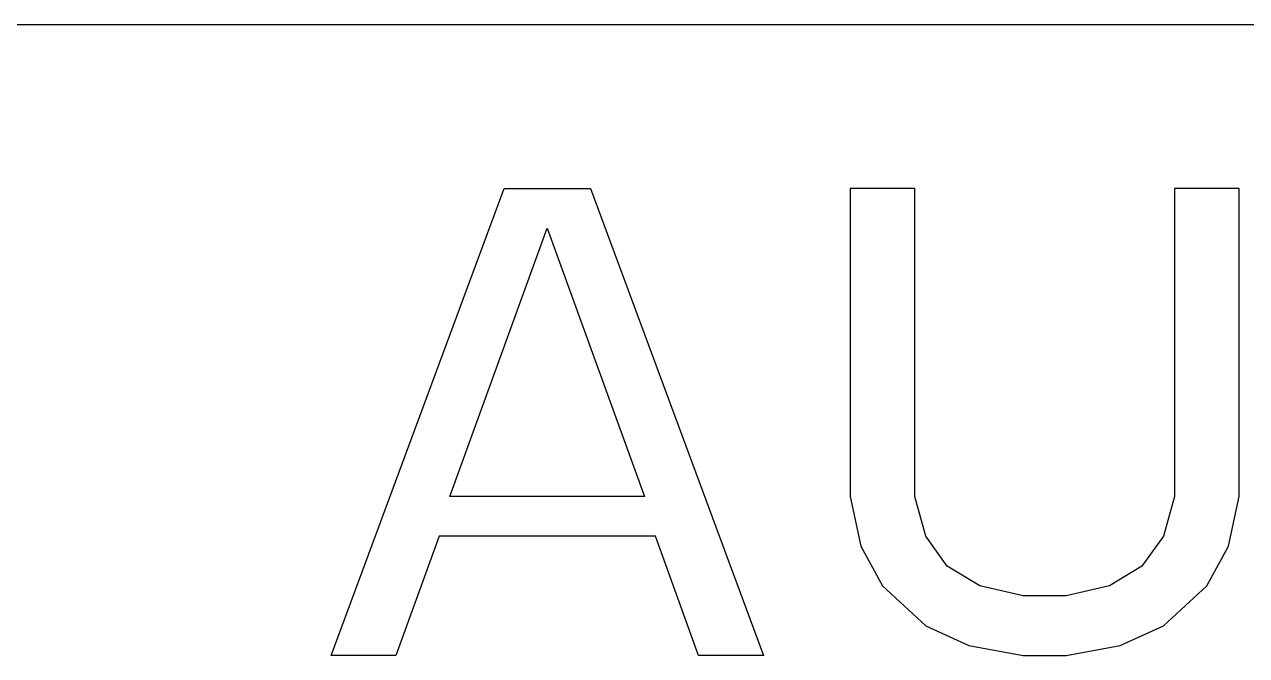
# Model space of a CAD drawing. Extents: x 10 to 952, y 6 to 232.
# Drawn here: x 781.304 to 785.507, y 144.725 to 146.897 of the extents above; entities that cross this region are included whole.
import ezdxf

# ---------------------------------------------------------------- set-up
doc = ezdxf.new("R2010")
doc.units = 0
doc.header["$LTSCALE"] = 5
doc.header["$MEASUREMENT"] = 0
doc.layers.get('0').update_dxf_attribs({"linetype": 'CONTINUOUS'})

msp = doc.modelspace()

# ---------------------------------------------------------------- linework, layer by layer
at = {"color": 7, "linetype": 'Continuous'}
for p, q in [((780.0942, 146.8968), (790.3239, 146.8968)), ((782.3587, 144.7253), (782.9535, 146.3328)), ((782.9535, 146.3328), (783.2509, 146.3328)), ((783.2509, 146.3328), (783.8457, 144.7253)), ((784.1431, 146.3328), (784.1431, 145.2725)), ((784.3661, 146.3328), (784.1431, 146.3328)), ((784.3661, 145.2725), (784.3661, 146.3328)), ((785.2583, 146.3328), (785.2583, 145.2725)), ((785.4813, 146.3328), (785.2583, 146.3328)), ((785.4813, 145.2725), (785.4813, 146.3328)), ((782.7676, 145.2725), (783.1022, 146.196)), ((783.1022, 146.196), (783.4368, 145.2725)), ((783.4368, 145.2725), (782.7676, 145.2725)), ((784.1431, 145.2725), (784.1803, 145.1015)), ((784.4033, 145.1357), (784.3661, 145.2725)), ((785.2583, 145.2725), (785.2211, 145.1357)), ((785.4442, 145.1015), (785.4813, 145.2725)), ((782.7305, 145.1357), (782.5818, 144.7253)), ((783.4739, 145.1357), (782.7305, 145.1357)), ((783.6226, 144.7253), (783.4739, 145.1357)), ((784.1803, 145.1015), (784.2546, 144.9647)), ((784.4776, 145.0331), (784.4033, 145.1357)), ((785.2211, 145.1357), (785.1468, 145.0331)), ((785.3698, 144.9647), (785.4442, 145.1015)), ((784.5892, 144.9647), (784.4776, 145.0331)), ((785.1468, 145.0331), (785.0353, 144.9647)), ((784.2546, 144.9647), (784.4033, 144.8279)), ((784.7379, 144.9305), (784.5892, 144.9647)), ((784.8866, 144.9305), (784.7379, 144.9305)), ((785.0353, 144.9647), (784.8866, 144.9305)), ((785.2211, 144.8279), (785.3698, 144.9647)), ((784.4033, 144.8279), (784.552, 144.7595)), ((785.0724, 144.7595), (785.2211, 144.8279)), ((782.5818, 144.7253), (782.3587, 144.7253)), ((783.8457, 144.7253), (783.6226, 144.7253)), ((784.552, 144.7595), (784.7379, 144.7253)), ((784.7379, 144.7253), (784.8866, 144.7253)), ((784.8866, 144.7253), (785.0724, 144.7595))]:
    msp.add_line(p, q, dxfattribs=at)

doc.saveas('drawing.dxf')
